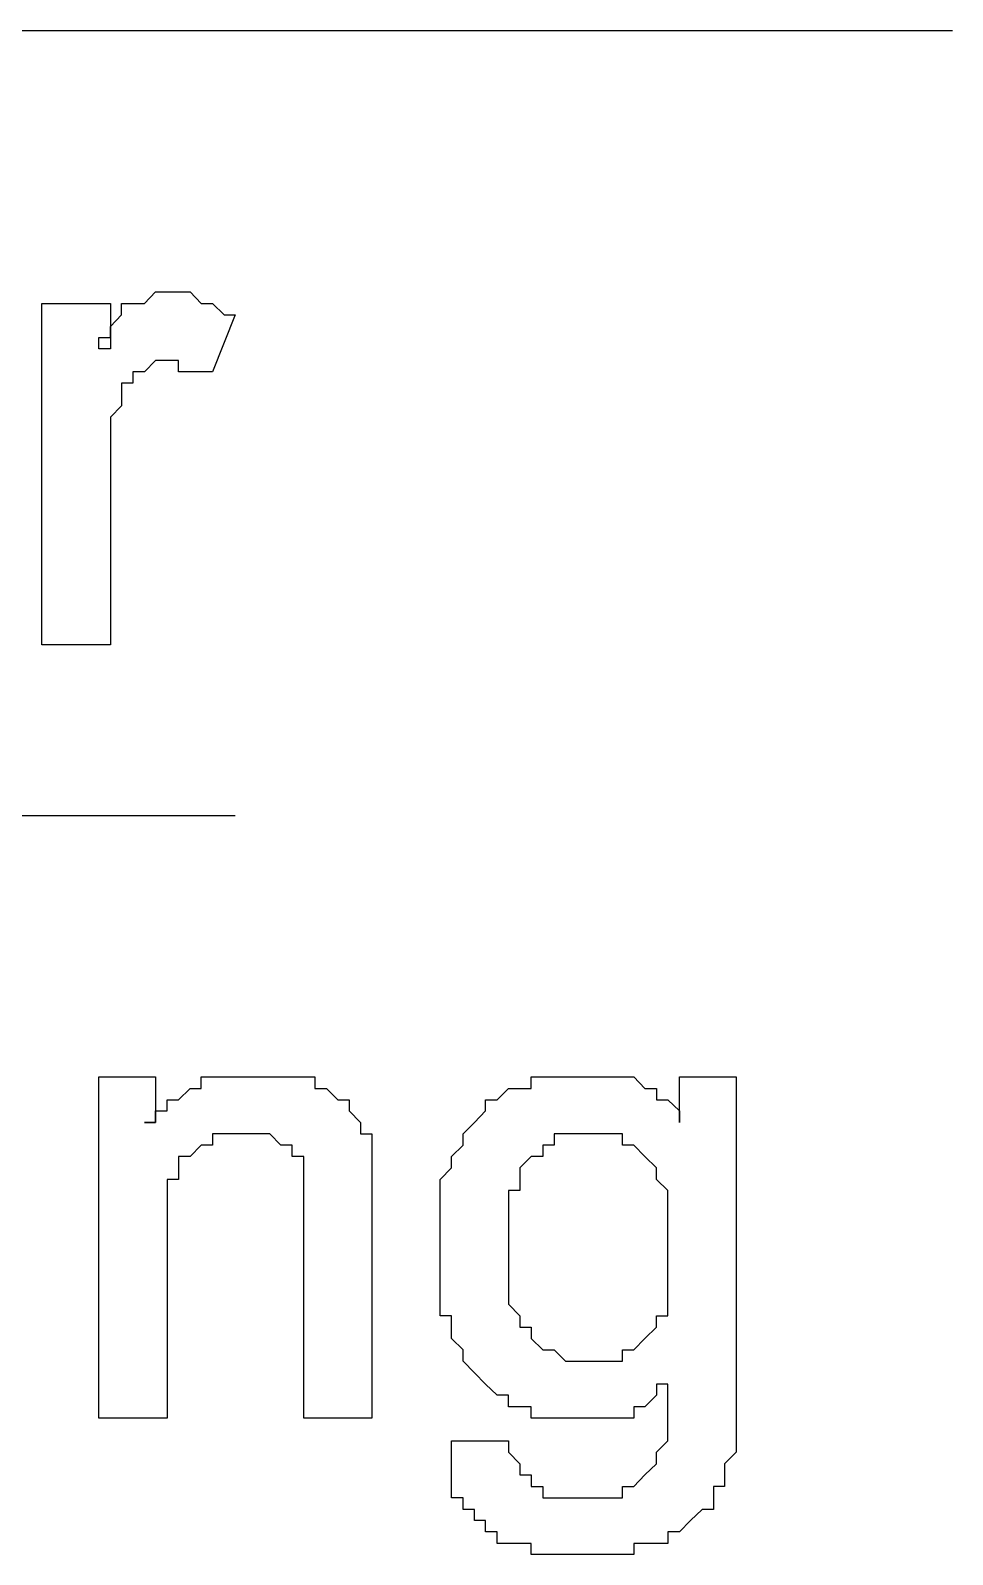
# Model space of a CAD drawing. Header units: inches. Extents: x -628 to 1537, y -1730 to 336.
# Drawn here: x 320.33 to 341.78, y -747.35 to -711.87 of the extents above; entities that cross this region are included whole.
import ezdxf

# ---------------------------------------------------------------- set-up
doc = ezdxf.new("R2010")
doc.units = ezdxf.units.IN
doc.layers.get('0').update_dxf_attribs({"linetype": 'CONTINUOUS'})

msp = doc.modelspace()

# ---------------------------------------------------------------- linework, layer by layer
at = {"color": 6}
for p, q in [((294.903, -711.868), (341.784, -711.868)), ((320.592, -726.171), (320.592, -718.223)), ((320.592, -718.223), (322.188, -718.223)), ((322.188, -718.223), (322.188, -719.283)), ((322.447, -718.49), (322.447, -718.223)), ((322.447, -718.223), (322.714, -718.223)), ((322.714, -718.223), (322.714, -718.223)), ((322.714, -718.223), (322.981, -718.223)), ((322.981, -718.223), (323.239, -717.956)), ((322.981, -718.223), (322.981, -718.223)), ((323.239, -717.956), (323.239, -717.956)), ((323.239, -717.956), (323.508, -717.956)), ((323.508, -717.956), (323.508, -717.956)), ((323.508, -717.956), (323.508, -717.956)), ((323.508, -717.956), (323.776, -717.956)), ((323.776, -717.956), (323.776, -717.956)), ((323.776, -717.956), (324.042, -717.956)), ((324.042, -717.956), (324.042, -717.956)), ((324.042, -717.956), (324.3, -718.223)), ((324.3, -718.223), (324.3, -718.223)), ((324.3, -718.223), (324.568, -718.223)), ((324.568, -718.223), (324.568, -718.223)), ((324.568, -718.223), (324.835, -718.49)), ((322.188, -718.758), (322.447, -718.49)), ((322.447, -718.49), (322.447, -718.49)), ((325.093, -718.49), (324.568, -719.817)), ((324.835, -718.49), (324.835, -718.49)), ((324.835, -718.49), (325.093, -718.49)), ((325.093, -718.49), (325.093, -718.49)), ((322.188, -719.016), (322.188, -718.758)), ((322.188, -718.758), (322.188, -718.758)), ((321.921, -719.283), (321.921, -719.016)), ((321.921, -719.016), (322.188, -719.016)), ((322.188, -719.283), (321.921, -719.283)), ((321.921, -719.283), (321.921, -719.283)), ((323.239, -719.55), (322.981, -719.817)), ((323.508, -719.55), (323.239, -719.55)), ((323.239, -719.55), (323.239, -719.55)), ((323.776, -719.55), (323.508, -719.55)), ((323.508, -719.55), (323.508, -719.55)), ((323.508, -719.55), (323.508, -719.55)), ((323.776, -719.817), (323.776, -719.55)), ((322.981, -719.817), (322.714, -719.817)), ((322.714, -719.817), (322.714, -719.817)), ((322.714, -719.817), (322.714, -720.076)), ((322.981, -719.817), (322.981, -719.817)), ((324.042, -719.817), (323.776, -719.817)), ((324.3, -719.817), (324.042, -719.817)), ((324.568, -719.817), (324.3, -719.817)), ((324.3, -719.817), (324.3, -719.817)), ((322.714, -720.076), (322.447, -720.076)), ((322.447, -720.076), (322.447, -720.344)), ((322.447, -720.344), (322.447, -720.344)), ((322.447, -720.344), (322.447, -720.344)), ((322.447, -720.344), (322.447, -720.611)), ((322.447, -720.611), (322.188, -720.87)), ((322.447, -720.611), (322.447, -720.611)), ((322.188, -720.87), (322.188, -720.87)), ((322.188, -720.87), (322.188, -721.137)), ((322.188, -721.137), (322.188, -721.404)), ((322.188, -721.404), (322.188, -721.404)), ((322.188, -721.404), (322.188, -721.662)), ((322.188, -721.662), (322.188, -721.662)), ((322.188, -721.662), (322.188, -721.93)), ((322.188, -721.93), (322.188, -726.171)), ((322.188, -726.171), (320.592, -726.171)), ((295.17, -730.146), (325.093, -730.146)), ((321.921, -744.181), (321.921, -736.232)), ((321.921, -736.232), (323.239, -736.232)), ((323.239, -736.232), (323.239, -737.293)), ((324.3, -736.499), (324.3, -736.232)), ((324.3, -736.232), (324.568, -736.232)), ((324.568, -736.232), (324.568, -736.232)), ((324.568, -736.232), (324.835, -736.232)), ((324.835, -736.232), (324.835, -736.232)), ((324.835, -736.232), (325.093, -736.232)), ((325.093, -736.232), (325.36, -736.232)), ((325.36, -736.232), (325.36, -736.232)), ((325.36, -736.232), (325.627, -736.232)), ((325.627, -736.232), (325.627, -736.232)), ((325.627, -736.232), (325.627, -736.232)), ((325.627, -736.232), (325.896, -736.232)), ((325.896, -736.232), (326.154, -736.232)), ((326.154, -736.232), (326.154, -736.232)), ((326.154, -736.232), (326.421, -736.232)), ((326.421, -736.232), (326.421, -736.232)), ((326.421, -736.232), (326.688, -736.232)), ((326.688, -736.232), (326.688, -736.232)), ((326.688, -736.232), (326.947, -736.232)), ((326.947, -736.232), (326.947, -736.499)), ((331.981, -736.499), (331.981, -736.232)), ((331.981, -736.232), (332.248, -736.232)), ((332.248, -736.232), (332.248, -736.232)), ((332.248, -736.232), (332.517, -736.232)), ((332.517, -736.232), (332.517, -736.232)), ((332.517, -736.232), (332.776, -736.232)), ((332.776, -736.232), (332.776, -736.232)), ((332.776, -736.232), (333.043, -736.232)), ((333.043, -736.232), (333.31, -736.232)), ((333.31, -736.232), (333.31, -736.232)), ((333.31, -736.232), (333.568, -736.232)), ((333.568, -736.232), (333.568, -736.232)), ((333.568, -736.232), (333.835, -736.232)), ((333.835, -736.232), (333.835, -736.232)), ((333.835, -736.232), (334.102, -736.232)), ((334.102, -736.232), (334.369, -736.232)), ((334.369, -736.232), (334.369, -736.232)), ((334.369, -736.232), (334.629, -736.499)), ((335.431, -737.293), (335.431, -736.232)), ((335.431, -736.232), (336.75, -736.232)), ((336.75, -736.232), (336.75, -743.121)), ((323.776, -736.767), (324.042, -736.499)), ((324.042, -736.499), (324.042, -736.499)), ((324.042, -736.499), (324.042, -736.499)), ((324.042, -736.499), (324.3, -736.499)), ((326.947, -736.499), (327.214, -736.499)), ((327.214, -736.499), (327.214, -736.499)), ((327.214, -736.499), (327.481, -736.767)), ((331.188, -736.767), (331.456, -736.499)), ((331.456, -736.499), (331.456, -736.499)), ((331.456, -736.499), (331.714, -736.499)), ((331.714, -736.499), (331.714, -736.499)), ((331.714, -736.499), (331.981, -736.499)), ((334.629, -736.499), (334.629, -736.499)), ((334.629, -736.499), (334.629, -736.499)), ((334.629, -736.499), (334.896, -736.499)), ((334.896, -736.499), (334.896, -736.767)), ((323.239, -737.293), (323.239, -737.025)), ((323.239, -737.025), (323.508, -737.025)), ((323.508, -737.025), (323.508, -736.767)), ((323.508, -736.767), (323.776, -736.767)), ((323.508, -737.025), (323.508, -737.025)), ((323.776, -736.767), (323.776, -736.767)), ((327.481, -736.767), (327.481, -736.767)), ((327.481, -736.767), (327.748, -736.767)), ((327.748, -736.767), (327.748, -737.025)), ((327.748, -737.025), (327.748, -737.025)), ((327.748, -737.025), (327.748, -737.025)), ((327.748, -737.025), (328.008, -737.293)), ((330.664, -737.293), (330.921, -737.025)), ((330.921, -737.025), (330.921, -736.767)), ((330.921, -736.767), (331.188, -736.767)), ((330.921, -737.025), (330.921, -737.025)), ((331.188, -736.767), (331.188, -736.767)), ((334.896, -736.767), (335.164, -736.767)), ((335.164, -736.767), (335.164, -736.767)), ((335.164, -736.767), (335.431, -737.025)), ((335.431, -737.025), (335.431, -737.025)), ((335.431, -737.025), (335.431, -737.293)), ((323.239, -737.293), (322.981, -737.293)), ((322.981, -737.293), (323.239, -737.293)), ((328.008, -737.293), (328.008, -737.293)), ((328.008, -737.293), (328.008, -737.56)), ((330.396, -737.56), (330.664, -737.293)), ((330.664, -737.293), (330.664, -737.293)), ((330.664, -737.293), (330.664, -737.293)), ((335.431, -737.293), (335.431, -737.293)), ((324.835, -737.56), (324.568, -737.56)), ((324.568, -737.56), (324.568, -737.819)), ((325.093, -737.56), (324.835, -737.56)), ((324.835, -737.56), (324.835, -737.56)), ((325.36, -737.56), (325.093, -737.56)), ((325.093, -737.56), (325.093, -737.56)), ((325.627, -737.56), (325.36, -737.56)), ((325.36, -737.56), (325.36, -737.56)), ((325.896, -737.56), (325.627, -737.56)), ((326.154, -737.819), (325.896, -737.56)), ((325.896, -737.56), (325.896, -737.56)), ((328.008, -737.56), (328.276, -737.56)), ((328.276, -737.56), (328.276, -737.819)), ((330.396, -737.819), (330.396, -737.56)), ((330.396, -737.56), (330.396, -737.56)), ((332.776, -737.56), (332.517, -737.56)), ((332.517, -737.56), (332.517, -737.819)), ((333.043, -737.56), (332.776, -737.56)), ((332.776, -737.56), (332.776, -737.56)), ((333.31, -737.56), (333.043, -737.56)), ((333.043, -737.56), (333.043, -737.56)), ((333.568, -737.56), (333.31, -737.56)), ((333.31, -737.56), (333.31, -737.56)), ((333.835, -737.56), (333.568, -737.56)), ((333.568, -737.56), (333.568, -737.56)), ((334.102, -737.56), (333.835, -737.56)), ((333.835, -737.56), (333.835, -737.56)), ((334.102, -737.819), (334.102, -737.56)), ((324.042, -738.086), (323.776, -738.086)), ((323.776, -738.086), (323.776, -738.353)), ((324.3, -737.819), (324.042, -738.086)), ((324.042, -738.086), (324.042, -738.086)), ((324.568, -737.819), (324.3, -737.819)), ((324.3, -737.819), (324.3, -737.819)), ((324.3, -737.819), (324.3, -737.819)), ((326.421, -737.819), (326.154, -737.819)), ((326.154, -737.819), (326.154, -737.819)), ((326.421, -738.086), (326.421, -737.819)), ((326.421, -737.819), (326.421, -737.819)), ((326.688, -738.086), (326.421, -738.086)), ((326.421, -738.086), (326.421, -738.086)), ((326.688, -744.181), (326.688, -738.086)), ((328.276, -737.819), (328.276, -737.819)), ((328.276, -737.819), (328.276, -738.086)), ((328.276, -738.086), (328.276, -738.086)), ((328.276, -738.086), (328.276, -738.086)), ((328.276, -738.086), (328.276, -738.353)), ((330.129, -738.086), (330.396, -737.819)), ((330.129, -738.353), (330.129, -738.086)), ((330.129, -738.086), (330.129, -738.086)), ((330.396, -737.819), (330.396, -737.819)), ((331.981, -738.086), (331.714, -738.353)), ((332.248, -738.086), (331.981, -738.086)), ((331.981, -738.086), (331.981, -738.086)), ((331.981, -738.086), (331.981, -738.086)), ((332.517, -737.819), (332.248, -737.819)), ((332.248, -737.819), (332.248, -737.819)), ((332.248, -737.819), (332.248, -738.086)), ((334.369, -737.819), (334.102, -737.819)), ((334.629, -738.086), (334.369, -737.819)), ((334.369, -737.819), (334.369, -737.819)), ((334.369, -737.819), (334.369, -737.819)), ((334.896, -738.353), (334.629, -738.086)), ((334.629, -738.086), (334.629, -738.086)), ((334.629, -738.086), (334.629, -738.086)), ((323.776, -738.353), (323.776, -738.353)), ((323.776, -738.353), (323.776, -738.621)), ((328.276, -738.353), (328.276, -738.353)), ((328.276, -738.353), (328.276, -738.621)), ((329.86, -738.621), (330.129, -738.353)), ((330.129, -738.353), (330.129, -738.353)), ((331.714, -738.353), (331.714, -738.353)), ((331.714, -738.353), (331.714, -738.621)), ((334.896, -738.621), (334.896, -738.353)), ((334.896, -738.353), (334.896, -738.353)), ((323.776, -738.621), (323.508, -738.621)), ((323.508, -738.621), (323.508, -738.879)), ((328.276, -738.621), (328.276, -738.621)), ((328.276, -738.621), (328.276, -738.879)), ((329.86, -738.879), (329.86, -738.621)), ((329.86, -738.621), (329.86, -738.621)), ((331.714, -738.621), (331.714, -738.621)), ((331.714, -738.621), (331.714, -738.879)), ((335.164, -738.879), (334.896, -738.621)), ((334.896, -738.621), (334.896, -738.621)), ((323.508, -738.879), (323.508, -738.879)), ((323.508, -738.879), (323.508, -739.146)), ((323.508, -739.146), (323.508, -739.146)), ((323.508, -739.146), (323.508, -739.413)), ((328.276, -738.879), (328.276, -739.146)), ((328.276, -739.146), (328.276, -739.146)), ((328.276, -739.146), (328.276, -739.413)), ((329.86, -739.146), (329.86, -738.879)), ((329.86, -738.879), (329.86, -738.879)), ((329.86, -739.413), (329.86, -739.146)), ((329.86, -739.146), (329.86, -739.146)), ((331.714, -738.879), (331.456, -738.879)), ((331.456, -738.879), (331.456, -739.146)), ((331.456, -739.146), (331.456, -739.146)), ((331.456, -739.146), (331.456, -739.413)), ((335.164, -739.146), (335.164, -738.879)), ((335.164, -738.879), (335.164, -738.879)), ((335.164, -739.413), (335.164, -739.146)), ((335.164, -739.146), (335.164, -739.146)), ((323.508, -739.413), (323.508, -739.413)), ((323.508, -739.413), (323.508, -739.68)), ((328.276, -739.413), (328.276, -739.413)), ((328.276, -739.413), (328.276, -744.181)), ((329.86, -739.68), (329.86, -739.413)), ((331.456, -739.413), (331.456, -739.413)), ((331.456, -739.413), (331.456, -739.68)), ((335.164, -739.68), (335.164, -739.413)), ((335.164, -739.413), (335.164, -739.413)), ((323.508, -739.68), (323.508, -739.939)), ((329.86, -739.939), (329.86, -739.68)), ((329.86, -739.68), (329.86, -739.68)), ((331.456, -739.68), (331.456, -739.939)), ((335.164, -739.939), (335.164, -739.68)), ((323.508, -739.939), (323.508, -739.939)), ((323.508, -739.939), (323.508, -744.181)), ((329.86, -740.207), (329.86, -739.939)), ((329.86, -739.939), (329.86, -739.939)), ((329.86, -740.474), (329.86, -740.207)), ((331.456, -739.939), (331.456, -739.939)), ((331.456, -739.939), (331.456, -740.207)), ((331.456, -740.207), (331.456, -740.474)), ((335.164, -740.207), (335.164, -739.939)), ((335.164, -739.939), (335.164, -739.939)), ((335.164, -740.474), (335.164, -740.207)), ((335.164, -740.207), (335.164, -740.207)), ((329.86, -740.733), (329.86, -740.474)), ((329.86, -740.474), (329.86, -740.474)), ((331.456, -740.474), (331.456, -740.474)), ((331.456, -740.474), (331.456, -740.733)), ((335.164, -740.733), (335.164, -740.474)), ((335.164, -740.474), (335.164, -740.474)), ((329.86, -741), (329.86, -740.733)), ((329.86, -740.733), (329.86, -740.733)), ((331.456, -740.733), (331.456, -741)), ((335.164, -741), (335.164, -740.733)), ((329.86, -741.267), (329.86, -741)), ((329.86, -741.525), (329.86, -741.267)), ((329.86, -741.267), (329.86, -741.267)), ((331.456, -741), (331.456, -741)), ((331.456, -741), (331.456, -741.267)), ((331.456, -741.267), (331.456, -741.267)), ((331.456, -741.267), (331.456, -741.525)), ((335.164, -741.267), (335.164, -741)), ((335.164, -741), (335.164, -741)), ((335.164, -741.525), (335.164, -741.267)), ((335.164, -741.267), (335.164, -741.267)), ((329.86, -741.793), (329.86, -741.525)), ((329.86, -741.525), (329.86, -741.525)), ((331.456, -741.525), (331.456, -741.525)), ((331.456, -741.525), (331.714, -741.793)), ((335.164, -741.793), (335.164, -741.525)), ((330.129, -741.793), (329.86, -741.793)), ((330.129, -742.06), (330.129, -741.793)), ((331.714, -741.793), (331.714, -741.793)), ((331.714, -741.793), (331.714, -742.06)), ((334.896, -742.06), (334.896, -741.793)), ((334.896, -741.793), (334.896, -741.793)), ((334.896, -741.793), (335.164, -741.793)), ((330.129, -742.327), (330.129, -742.06)), ((330.129, -742.06), (330.129, -742.06)), ((330.396, -742.586), (330.129, -742.327)), ((330.129, -742.327), (330.129, -742.327)), ((331.714, -742.06), (331.714, -742.06)), ((331.714, -742.06), (331.981, -742.06)), ((331.981, -742.06), (331.981, -742.327)), ((331.981, -742.327), (331.981, -742.327)), ((331.981, -742.327), (331.981, -742.327)), ((331.981, -742.327), (332.248, -742.586)), ((334.369, -742.586), (334.629, -742.327)), ((334.629, -742.327), (334.896, -742.06)), ((334.629, -742.327), (334.629, -742.327)), ((334.629, -742.327), (334.629, -742.327)), ((334.629, -742.327), (334.629, -742.327)), ((334.896, -742.06), (334.896, -742.06)), ((330.396, -742.853), (330.396, -742.586)), ((330.396, -742.586), (330.396, -742.586)), ((332.248, -742.586), (332.248, -742.586)), ((332.248, -742.586), (332.517, -742.586)), ((332.517, -742.586), (332.517, -742.586)), ((332.517, -742.586), (332.776, -742.853)), ((334.102, -742.853), (334.102, -742.586)), ((334.102, -742.586), (334.369, -742.586)), ((334.369, -742.586), (334.369, -742.586)), ((330.664, -743.121), (330.396, -742.853)), ((330.396, -742.853), (330.396, -742.853)), ((332.776, -742.853), (332.776, -742.853)), ((332.776, -742.853), (333.043, -742.853)), ((333.043, -742.853), (333.043, -742.853)), ((333.043, -742.853), (333.31, -742.853)), ((333.31, -742.853), (333.568, -742.853)), ((333.31, -742.853), (333.31, -742.853)), ((333.31, -742.853), (333.31, -742.853)), ((333.568, -742.853), (333.568, -742.853)), ((333.568, -742.853), (333.835, -742.853)), ((333.835, -742.853), (333.835, -742.853)), ((333.835, -742.853), (334.102, -742.853)), ((330.921, -743.388), (330.664, -743.121)), ((330.664, -743.121), (330.664, -743.121)), ((330.664, -743.121), (330.664, -743.121)), ((331.188, -743.646), (330.921, -743.388)), ((330.921, -743.388), (330.921, -743.388)), ((330.921, -743.388), (330.921, -743.388)), ((335.164, -743.388), (334.896, -743.388)), ((334.896, -743.388), (334.896, -743.646)), ((335.164, -743.646), (335.164, -743.388)), ((335.164, -743.388), (335.164, -743.388)), ((335.164, -743.388), (335.164, -743.388)), ((336.75, -743.121), (336.75, -744.974)), ((331.456, -743.646), (331.188, -743.646)), ((331.188, -743.646), (331.188, -743.646)), ((331.456, -743.914), (331.456, -743.646)), ((334.896, -743.646), (334.629, -743.914)), ((334.896, -743.646), (334.896, -743.646)), ((335.164, -743.914), (335.164, -743.646)), ((335.164, -743.646), (335.164, -743.646)), ((331.714, -743.914), (331.456, -743.914)), ((331.981, -743.914), (331.714, -743.914)), ((331.714, -743.914), (331.714, -743.914)), ((331.981, -744.181), (331.981, -743.914)), ((334.629, -743.914), (334.369, -743.914)), ((334.369, -743.914), (334.369, -743.914)), ((334.369, -743.914), (334.369, -744.181)), ((334.629, -743.914), (334.629, -743.914)), ((335.164, -744.181), (335.164, -743.914)), ((335.164, -743.914), (335.164, -743.914)), ((323.508, -744.181), (321.921, -744.181)), ((328.276, -744.181), (326.688, -744.181)), ((332.248, -744.181), (331.981, -744.181)), ((332.517, -744.181), (332.248, -744.181)), ((332.248, -744.181), (332.248, -744.181)), ((332.776, -744.181), (332.517, -744.181)), ((332.517, -744.181), (332.517, -744.181)), ((333.043, -744.181), (332.776, -744.181)), ((332.776, -744.181), (332.776, -744.181)), ((333.31, -744.181), (333.043, -744.181)), ((333.568, -744.181), (333.31, -744.181)), ((333.31, -744.181), (333.31, -744.181)), ((333.31, -744.181), (333.31, -744.181)), ((333.835, -744.181), (333.568, -744.181)), ((333.568, -744.181), (333.568, -744.181)), ((334.102, -744.181), (333.835, -744.181)), ((334.369, -744.181), (334.102, -744.181)), ((334.102, -744.181), (334.102, -744.181)), ((335.164, -744.439), (335.164, -744.181)), ((335.164, -744.181), (335.164, -744.181)), ((335.164, -744.707), (335.164, -744.439)), ((335.164, -744.439), (335.164, -744.439)), ((330.129, -744.974), (330.129, -744.707)), ((330.129, -744.707), (330.129, -744.707)), ((330.129, -744.707), (331.456, -744.707)), ((331.456, -744.707), (331.456, -744.974)), ((334.896, -744.974), (335.164, -744.707)), ((335.164, -744.707), (335.164, -744.707)), ((330.129, -745.242), (330.129, -744.974)), ((330.129, -744.974), (330.129, -744.974)), ((331.456, -744.974), (331.714, -745.242)), ((334.896, -745.242), (334.896, -744.974)), ((334.896, -744.974), (334.896, -744.974)), ((336.75, -744.974), (336.481, -745.242)), ((330.129, -745.5), (330.129, -745.242)), ((330.129, -745.767), (330.129, -745.5)), ((330.129, -745.5), (330.129, -745.5)), ((331.714, -745.242), (331.714, -745.242)), ((331.714, -745.242), (331.714, -745.5)), ((331.714, -745.5), (331.714, -745.5)), ((331.714, -745.5), (331.981, -745.5)), ((331.981, -745.5), (331.981, -745.767)), ((334.369, -745.767), (334.629, -745.5)), ((334.629, -745.5), (334.896, -745.242)), ((334.629, -745.5), (334.629, -745.5)), ((334.629, -745.5), (334.629, -745.5)), ((334.896, -745.242), (334.896, -745.242)), ((336.481, -745.242), (336.481, -745.242)), ((336.481, -745.242), (336.481, -745.5)), ((336.481, -745.5), (336.481, -745.5)), ((336.481, -745.5), (336.481, -745.5)), ((336.481, -745.5), (336.481, -745.767)), ((330.129, -746.034), (330.129, -745.767)), ((330.129, -745.767), (330.129, -745.767)), ((331.981, -745.767), (331.981, -745.767)), ((331.981, -745.767), (332.248, -745.767)), ((332.248, -745.767), (332.248, -745.767)), ((332.248, -745.767), (332.248, -746.034)), ((334.102, -746.034), (334.102, -745.767)), ((334.102, -745.767), (334.369, -745.767)), ((334.369, -745.767), (334.369, -745.767)), ((334.369, -745.767), (334.369, -745.767)), ((336.481, -745.767), (336.223, -745.767)), ((336.223, -745.767), (336.223, -746.034)), ((330.396, -746.034), (330.129, -746.034)), ((330.396, -746.302), (330.396, -746.034)), ((332.248, -746.034), (332.517, -746.034)), ((332.517, -746.034), (332.776, -746.034)), ((332.776, -746.034), (332.776, -746.034)), ((332.776, -746.034), (333.043, -746.034)), ((333.043, -746.034), (333.043, -746.034)), ((333.043, -746.034), (333.043, -746.034)), ((333.043, -746.034), (333.31, -746.034)), ((333.31, -746.034), (333.568, -746.034)), ((333.568, -746.034), (333.568, -746.034)), ((333.568, -746.034), (333.835, -746.034)), ((333.835, -746.034), (334.102, -746.034)), ((336.223, -746.034), (336.223, -746.034)), ((336.223, -746.034), (336.223, -746.302)), ((330.664, -746.302), (330.396, -746.302)), ((330.396, -746.302), (330.396, -746.302)), ((330.664, -746.56), (330.664, -746.302)), ((330.921, -746.56), (330.664, -746.56)), ((330.664, -746.56), (330.664, -746.56)), ((330.921, -746.827), (330.921, -746.56)), ((335.688, -746.56), (335.431, -746.827)), ((335.956, -746.302), (335.688, -746.56)), ((335.688, -746.56), (335.688, -746.56)), ((336.223, -746.302), (335.956, -746.302)), ((335.956, -746.302), (335.956, -746.302)), ((331.188, -746.827), (330.921, -746.827)), ((330.921, -746.827), (330.921, -746.827)), ((331.188, -747.095), (331.188, -746.827)), ((335.431, -746.827), (335.164, -746.827)), ((335.164, -746.827), (335.164, -747.095)), ((335.431, -746.827), (335.431, -746.827)), ((335.431, -746.827), (335.431, -746.827)), ((331.456, -747.095), (331.188, -747.095)), ((331.714, -747.095), (331.456, -747.095)), ((331.456, -747.095), (331.456, -747.095)), ((331.981, -747.095), (331.714, -747.095)), ((331.714, -747.095), (331.714, -747.095)), ((331.981, -747.354), (331.981, -747.095)), ((334.629, -747.095), (334.369, -747.095)), ((334.369, -747.095), (334.369, -747.354)), ((334.896, -747.095), (334.629, -747.095)), ((334.629, -747.095), (334.629, -747.095)), ((335.164, -747.095), (334.896, -747.095)), ((334.896, -747.095), (334.896, -747.095)), ((332.248, -747.354), (331.981, -747.354)), ((332.517, -747.354), (332.248, -747.354)), ((332.776, -747.354), (332.517, -747.354)), ((332.517, -747.354), (332.517, -747.354)), ((333.043, -747.354), (332.776, -747.354)), ((332.776, -747.354), (332.776, -747.354)), ((333.31, -747.354), (333.043, -747.354)), ((333.568, -747.354), (333.31, -747.354)), ((333.31, -747.354), (333.31, -747.354)), ((333.31, -747.354), (333.31, -747.354)), ((333.835, -747.354), (333.568, -747.354)), ((334.102, -747.354), (333.835, -747.354)), ((333.835, -747.354), (333.835, -747.354)), ((334.369, -747.354), (334.102, -747.354)), ((334.102, -747.354), (334.102, -747.354))]:
    msp.add_line(p, q, dxfattribs=at)

doc.saveas('drawing.dxf')
